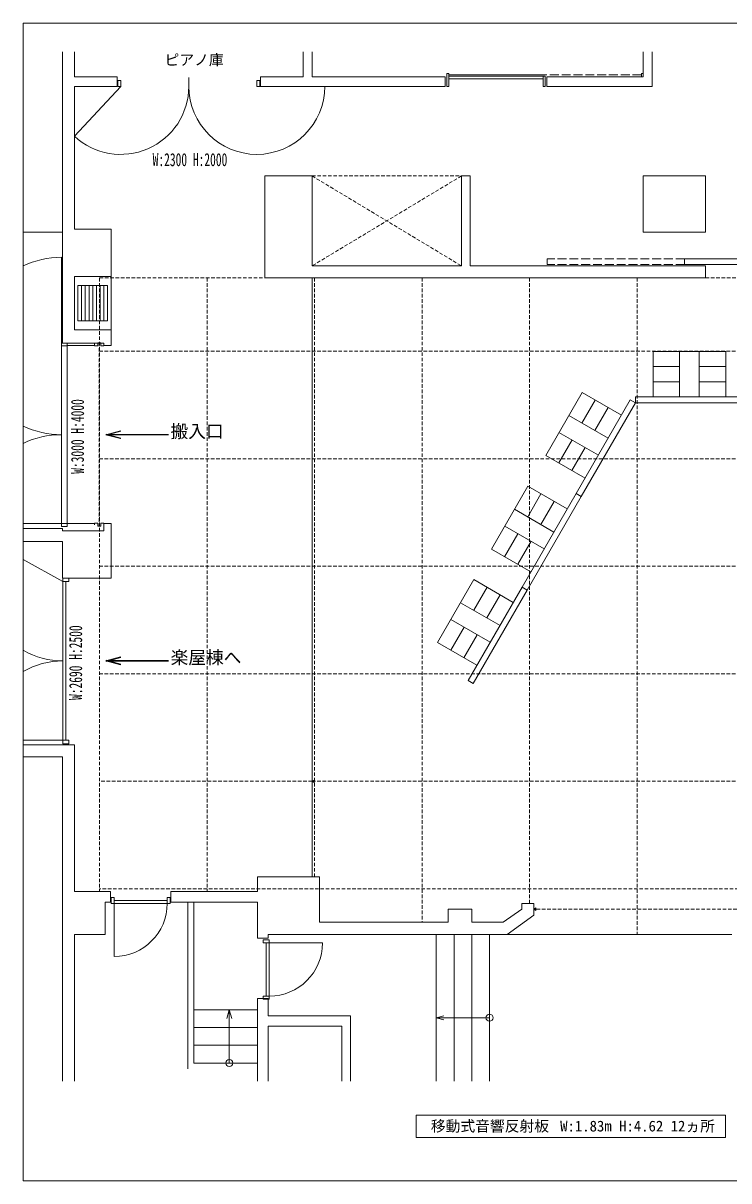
# Model space of a CAD drawing. Units: millimetres, scale not verified. Extents: x -4472 to 23528, y -13726 to 5874.
# Drawn here: x -4472 to 7476, y -13726 to 5874 of the extents above; entities that cross this region are included whole.
import ezdxf
from ezdxf.enums import TextEntityAlignment as Align

# ---------------------------------------------------------------- set-up
doc = ezdxf.new("R2010")
doc.units = ezdxf.units.MM
doc.header["$LTSCALE"] = 50
doc.linetypes.add('DASHED1', pattern=[1.8, 1.2, -0.6])
doc.linetypes.add('DASHED3', pattern=[4, 3, -1])
for name, color, linetype, lineweight in [('D-0', 7, 'Continuous', 18), ('D-1', 4, 'DASHED1', 18), ('D-E', 7, 'Continuous', 18), ('F-E', 7, 'Continuous', 18)]:
    doc.layers.add(name, color=color, linetype=linetype, lineweight=lineweight)
doc.layers.add('D-A', color=7, linetype='Continuous')
doc.styles.add('ＭＳ ゴシック', font='')
doc.styles.get('ＭＳ ゴシック').set_extended_font_data('MS Gothic')

msp = doc.modelspace()

# ---------------------------------------------------------------- linework, layer by layer
at = {"layer": 'D-0'}
for p, q in [((-3804.38, 5389.87), (-3804.38, 2386.29)), ((-3604.15, 4964.36), (-3604.15, 5389.87)), ((270.46, 4964.36), (270.46, 5389.87)), ((420.64, 5389.87), (420.64, 4964.36)), ((6027.31, 4964.36), (6027.31, 5389.87)), ((-2878.28, 4964.36), (-3604.15, 4964.36)), ((-2878.28, 4799.16), (-2878.28, 4964.36)), ((-2818.22, 4904.29), (-2818.22, 4804.17)), ((-1666.85, 4754.11), (-1666.85, 4954.35)), ((-515.49, 4904.29), (-515.49, 4804.17)), ((-465.43, 4904.29), (-515.49, 4904.29)), ((-455.4, 4964.36), (270.46, 4964.36)), ((-455.4, 4799.16), (-455.4, 4964.36)), ((420.64, 4964.36), (2673.32, 4964.36)), ((4365.32, 4999.4), (2733.38, 4999.4)), ((4335.28, 4979.38), (2733.38, 4979.38)), ((4335.28, 4929.32), (2733.38, 4929.32)), ((4395.37, 4964.36), (6027.31, 4964.36)), ((4395.37, 4799.16), (4395.37, 4964.36)), ((-2818.22, 4804.17), (-3604.16, 3962.77)), ((-3604.15, 4799.16), (-2878.28, 4799.16)), ((-3604.15, 3287.37), (-3604.15, 4799.16)), ((-2818.22, 4804.17), (-2868.28, 4804.17)), ((-515.49, 4804.17), (635.88, 4804.17)), ((-3604.15, 2386.29), (-3604.15, 3387.37)), ((-380.31, 3287.37), (-380.31, 1560.31)), ((420.64, 3287.37), (-380.31, 3287.37)), ((420.64, 1765.56), (420.64, 3287.37)), ((2948.65, 3287.37), (2948.65, 1765.56)), ((3098.82, 3287.37), (2948.65, 3287.37)), ((3098.82, 1765.56), (3098.82, 3287.37)), ((6027.31, 3287.37), (7078.56, 3287.37)), ((7078.56, 3287.37), (7078.56, 2336.23)), ((-3804.38, 2386.29), (-3804.38, 1685.46)), ((-2983.41, 2386.29), (-3604.15, 2386.29)), ((-2983.41, 1585.34), (-2983.41, 2386.29)), ((-3804.38, 2336.23), (-4471.6, 2336.23)), ((-3824.31, 408.95), (-3824.31, 1910.73)), ((2948.65, 1765.56), (420.64, 1765.56)), ((7078.56, 1765.56), (3098.82, 1765.56)), ((11383.67, 1886.05), (6727.78, 1886.05)), ((6727.78, 1785.58), (6727.78, 1886.04)), ((9155.84, 1785.58), (6727.78, 1785.58)), ((7078.56, 1560.31), (7078.56, 1765.56)), ((-3804.38, 1685.46), (-3804.38, 459.01)), ((-3604.15, 1585.34), (-2983.41, 1585.34)), ((-3604.15, 1585.34), (-3604.15, 684.27)), ((-2983.41, 1585.34), (-2983.41, 684.27)), ((-3043.48, 1435.16), (-3544.08, 1435.16)), ((-3544.08, 1435.16), (-3544.08, 834.45)), ((-3481.5, 1435.16), (-3481.5, 834.45)), ((-3418.93, 1435.16), (-3418.93, 834.45)), ((-3356.36, 1435.16), (-3356.36, 834.45)), ((-3293.78, 1435.16), (-3293.78, 834.45)), ((-3231.21, 1435.16), (-3231.21, 834.45)), ((-3168.63, 1435.16), (-3168.63, 834.45)), ((-3106.06, 1435.16), (-3106.06, 834.45)), ((-3043.48, 834.45), (-3043.48, 1435.16)), ((-380.31, 1560.31), (420.64, 1560.31)), ((420.64, 1560.31), (420.64, -2819.9)), ((420.64, 1560.31), (7078.56, 1560.31)), ((-3544.08, 834.45), (-3043.48, 834.45)), ((-3604.15, 684.27), (-2982.07, 684.27)), ((-2982.07, 684.27), (-2982.07, 418.96)), ((-3724.19, 408.95), (-3824.31, 408.95)), ((-3824.31, 408.95), (-3824.31, -2594.62)), ((-3804.38, 459.01), (-3103.44, 459.01)), ((-3724.19, 418.96), (-3263.63, 418.96)), ((-3724.19, 408.95), (-3724.19, -2594.62)), ((-3263.63, 413.95), (-3263.63, 443.99)), ((-3263.63, 413.95), (-3208.56, 413.95)), ((-3158.5, 413.95), (-3158.5, 464.01)), ((-3103.44, 413.95), (-3158.5, 413.95)), ((-3103.44, 418.96), (-3103.44, 459.01)), ((-3103.44, 413.95), (-3103.44, 443.99)), ((-3103.44, 418.96), (-2982.07, 418.96)), ((-2820.96, -1025.77), (-3071.26, -1092.84)), ((-2009.73, -1087.83), (-3071.26, -1087.83)), ((-2820.96, -1159.91), (-3071.26, -1092.84)), ((-2009.73, -1092.84), (-3071.26, -1092.84)), ((-2009.73, -1097.84), (-3071.26, -1097.84)), ((-2819.66, -1030.61), (-3069.96, -1097.67)), ((-2819.66, -1155.07), (-3069.96, -1088)), ((-2818.37, -1035.44), (-3068.67, -1102.51)), ((-2818.37, -1150.24), (-3068.67, -1083.17)), ((-3824.31, -2594.62), (-4471.6, -2594.62)), ((-4471.6, -2679.73), (-3804.38, -2679.73)), ((-3724.19, -2594.62), (-3824.31, -2594.62)), ((-3804.38, -2679.73), (-3804.38, -2719.78)), ((-3804.38, -2717.9), (-3802.51, -2719.78)), ((-3604.15, -2719.78), (-3804.38, -2719.78)), ((-3263.63, -2594.62), (-3724.19, -2594.62)), ((-3263.63, -2589.62), (-3208.56, -2589.62)), ((-3263.63, -2589.62), (-3263.63, -2619.65)), ((-3103.44, -2589.62), (-3158.5, -2589.62)), ((-3158.5, -2589.62), (-3158.5, -2639.68)), ((-3103.44, -2589.62), (-3103.44, -2619.65)), ((-2983.41, -2594.62), (-3103.44, -2594.62)), ((-3103.44, -2703.37), (-3103.44, -2719.78)), ((-2983.41, -3520.73), (-2983.41, -2594.62)), ((-4471.6, -2899.99), (-3804.38, -2899.99)), ((-3804.38, -2899.99), (-3804.38, -3520.73)), ((420.64, -3420.61), (420.64, -2819.9)), ((-3799.28, -3580.8), (-4471.6, -3205.78)), ((-3804.38, -3520.73), (-3604.15, -3520.73)), ((-3799.28, -3580.8), (-3799.28, -3520.73)), ((-3799.28, -3520.73), (-3699.16, -3520.73)), ((-3699.16, -3580.8), (-3699.16, -3520.73)), ((-3604.15, -3520.73), (-2983.41, -3520.73)), ((420.64, -3420.61), (420.64, -8576.74)), ((-3799.28, -3580.8), (-3799.28, -6263.99)), ((-3699.16, -3580.8), (-3799.28, -3580.8)), ((-3749.22, -3580.8), (-3749.22, -6263.99)), ((-2820.96, -4855.32), (-3071.26, -4922.39)), ((-2819.66, -4860.16), (-3069.96, -4927.23)), ((-2818.37, -4865), (-3068.67, -4932.06)), ((-2009.73, -4917.39), (-3071.26, -4917.39)), ((-2820.96, -4989.46), (-3071.26, -4922.39)), ((-2009.73, -4922.39), (-3071.26, -4922.39)), ((-2009.73, -4927.4), (-3071.26, -4927.4)), ((-2819.66, -4984.62), (-3069.96, -4917.56)), ((-2818.37, -4979.79), (-3068.67, -4912.72)), ((-3799.39, -6263.99), (-4471.6, -6263.99)), ((-3799.28, -6263.99), (-3799.28, -6324.06)), ((-3699.16, -6263.99), (-3799.28, -6263.99)), ((-3699.16, -6263.99), (-3699.16, -6324.06)), ((-4471.6, -6344.09), (-3804.38, -6344.09)), ((-3804.38, -6344.09), (-3604.15, -6344.09)), ((-3799.28, -6324.06), (-3799.28, -6299.03)), ((-3799.28, -6324.06), (-3699.16, -6324.06)), ((-3699.16, -6299.03), (-3699.16, -6324.06)), ((-3604.15, -6344.09), (-3604.15, -8827.04)), ((-4471.6, -6544.32), (-3804.38, -6544.32)), ((-3804.38, -6544.32), (-3804.38, -8827.04)), ((545.79, -8576.74), (-505.46, -8576.74)), ((-505.46, -8827.04), (-505.46, -8576.74)), ((545.79, -9347.66), (545.79, -8576.74)), ((-3804.38, -8827.04), (-3804.38, -9527.87)), ((-2993.42, -8827.04), (-3604.15, -8827.04)), ((-3083.53, -9007.25), (-2993.42, -9007.25)), ((-2993.42, -9007.25), (-2993.42, -8827.04)), ((-2933.36, -8927.16), (-2983.42, -8927.16)), ((-2983.42, -8927.16), (-2983.42, -9027.28)), ((-2933.36, -8927.16), (-2933.36, -9027.28)), ((-2032.29, -8977.22), (-2933.36, -8977.22)), ((-2032.29, -8927.16), (-1982.23, -8927.16)), ((-2032.29, -8927.16), (-2032.29, -9027.28)), ((-1982.23, -8927.16), (-1982.23, -9027.28)), ((-1972.21, -8827.04), (-1972.21, -9007.25)), ((-1972.21, -8827.04), (-505.46, -8827.04)), ((-1972.21, -9007.25), (-505.46, -9007.25)), ((-1681.87, -11830.61), (-1681.87, -9007.26)), ((-1581.75, -11730.49), (-1581.75, -9007.26)), ((-505.46, -9553.13), (-505.46, -9007.25)), ((-2933.36, -9027.28), (-2983.42, -9027.28)), ((-2933.36, -9027.28), (-2933.36, -9928.35)), ((-2032.29, -9027.28), (-2933.36, -9027.28)), ((-2032.29, -9027.28), (-1982.23, -9027.28)), ((3123.85, -9127.4), (2723.38, -9127.4)), ((2723.38, -9127.4), (2723.38, -9347.66)), ((3123.85, -9347.66), (3123.85, -9127.4)), ((3655.07, -9347.66), (3969.65, -9123.96)), ((3969.65, -9027.28), (4175.13, -9027.28)), ((3969.65, -9027.28), (3969.65, -9123.96)), ((2723.38, -9347.66), (545.79, -9347.66)), ((3655.07, -9347.66), (3123.85, -9347.66)), ((-3804.38, -9527.87), (-3804.38, -12036.89)), ((-3604.15, -12036.89), (-3604.15, -9552.9)), ((-505.46, -9617.98), (-505.46, -9553.13)), ((545.79, -9553.13), (2723.38, -9553.13)), ((2523.09, -9552.9), (2523.09, -12036.89)), ((2823.44, -9552.9), (2823.44, -12036.89)), ((3123.8, -9552.9), (3123.8, -12036.89)), ((3424.16, -9552.9), (3424.16, -12036.89)), ((7529.09, -9552.9), (3721.02, -9552.9)), ((-325.25, -9617.98), (-505.46, -9617.98)), ((-405.34, -9698.07), (-305.22, -9698.07)), ((-355.28, -10599.14), (-355.28, -9698.07)), ((-305.22, -9698.07), (-305.22, -9648.01)), ((-305.22, -9698.07), (595.85, -9698.07)), ((-305.22, -9698.07), (-305.22, -10599.14)), ((-325.25, -10639.19), (-505.46, -10639.19)), ((-505.46, -12036.89), (-505.46, -10639.19)), ((-405.34, -10599.14), (-405.34, -10649.2)), ((-405.34, -10599.14), (-305.22, -10599.14)), ((-405.34, -10649.2), (-305.22, -10649.2)), ((-305.22, -10599.14), (-305.22, -10649.2)), ((-1581.75, -10829.42), (-505.46, -10829.42)), ((-1021.28, -10979.6), (-981.04, -10829.42)), ((-981.04, -11730.49), (-981.04, -10829.42)), ((-940.8, -10979.6), (-981.04, -10829.42)), ((1071.41, -10934.55), (1071.41, -11104.75)), ((2648.23, -10930.38), (2523.09, -10963.92)), ((3424.16, -10963.92), (2523.09, -10963.92)), ((2648.23, -10997.45), (2523.09, -10963.92)), ((-1581.75, -11129.78), (-505.46, -11129.78)), ((-325.25, -12036.89), (-325.25, -11104.75)), ((921.24, -11104.75), (-325.25, -11104.75)), ((921.24, -11104.75), (921.24, -12036.89)), ((1071.41, -11104.75), (1071.41, -12036.89)), ((-1581.75, -11430.13), (-505.46, -11430.13)), ((-505.46, -11730.49), (-1581.75, -11730.49))]:
    msp.add_line(p, q, dxfattribs=at)
at = {"layer": 'D-0', "linetype": 'DASHED3'}
for p, q in [((5997.26, 4999.4), (4365.32, 4999.4)), ((6727.78, 1785.58), (4400.36, 1785.58))]:
    msp.add_line(p, q, dxfattribs=at)
at = {"layer": 'D-0', "linetype": 'DASHED1'}
for p, q in [((420.64, 3287.37), (2948.65, 1765.56)), ((2948.65, 3287.37), (420.64, 1765.56)), ((420.64, 3287.37), (2948.65, 3287.37)), ((-3183.53, 464.01), (-3183.53, -2639.68))]:
    msp.add_line(p, q, dxfattribs=at)
at = {"layer": 'D-0'}
for points in [[(6177.49, 5389.87), (6177.49, 4799.16), (4395.37, 4799.16)], [(-2818.22, 4904.29), (-2868.28, 4904.29), (-2868.28, 4804.17)], [(-465.43, 4904.29), (-465.43, 4804.17), (-515.49, 4804.17)], [(2673.32, 4964.36), (2673.32, 4799.16), (-455.4, 4799.16)], [(7078.56, 2336.23), (6027.31, 2336.23), (6027.31, 3287.37)], [(-3158.5, 464.01), (-3208.56, 464.01), (-3208.56, 413.95)], [(-3103.44, -2594.62), (-3103.44, -2719.78), (-3604.15, -2719.78)], [(-3158.5, -2639.68), (-3208.56, -2639.68), (-3208.56, -2589.62)], [(-3604.15, -9552.9), (-3083.53, -9552.9), (-3083.53, -9007.25)], [(3721.02, -9552.9), (4175.13, -9229.98), (4175.13, -9027.28)], [(-325.25, -9617.98), (-325.25, -9553.13), (545.79, -9553.13)], [(3721.02, -9552.9), (3123.85, -9552.9), (2723.38, -9552.9)], [(-405.34, -9698.07), (-405.34, -9648.01), (-305.22, -9648.01)], [(1071.41, -10934.55), (-325.25, -10934.55), (-325.25, -10639.19)]]:
    msp.add_lwpolyline(points, dxfattribs=at)
for points in [[(2733.38, 4799.16), (2703.34, 4799.16), (2703.34, 5024.43), (2733.38, 5024.43)], [(4335.28, 4799.16), (4335.28, 4979.38), (4365.32, 4979.38), (4365.32, 4799.16)], [(-3824.31, 459.01), (-3824.31, 408.95), (-3724.19, 408.95), (-3724.19, 459.01)], [(-3824.31, -2594.62), (-3824.31, -2644.68), (-3724.19, -2644.68), (-3724.19, -2594.62)]]:
    msp.add_lwpolyline(points, close=True, dxfattribs=at)
at = {"layer": 'D-0', "linetype": 'DASHED3'}
msp.add_lwpolyline([(5997.26, 4964.35), (5997.26, 5024.43), (6027.29, 5024.43), (6027.29, 4964.35)], close=True, dxfattribs=at)
msp.add_lwpolyline([(6727.78, 1886.04), (4400.36, 1886.04), (4400.36, 1785.58)], dxfattribs=at)
at = {"layer": 'D-0'}
for centre in [(3424.16, -10963.92), (-981.04, -11730.49)]:
    msp.add_circle(centre, 59.8, dxfattribs=at)
for centre, radius, start, end in [((-2818.22, 4804.17), 1151.37, 226.95216, 0), ((-515.49, 4804.17), 1151.37, 180, 0), ((-3824.31, 408.95), 1501.79, 90, 115.53212), ((-3824.31, 408.95), 1501.79, 244.46788, 270), ((-3824.31, -2594.62), 1501.79, 90, 115.53212), ((-3799.28, -3570.79), 1351.61, 240.17012, 270), ((-3799.39, -6274), 1351.61, 90, 119.82428), ((-2933.36, -9027.28), 901.07, 270, 0), ((-305.22, -9698.07), 901.07, 270, 0)]:
    msp.add_arc(centre, radius, start, end, dxfattribs=at)
at = {"layer": 'D-1'}
for p, q in [((-3177.64, 1560.31), (-3177.64, -8827.04)), ((-3177.64, 1560.31), (15688.8, 1560.31)), ((-1357.48, 1560.31), (-1357.48, -8827.04)), ((462.69, 1560.31), (462.69, -8576.74)), ((2282.85, 1560.31), (2282.85, -9347.66)), ((4103.02, 1560.31), (4103.02, -9027.28)), ((5923.18, 1560.31), (5923.18, -9552.9)), ((22346.71, 319.84), (-3177.64, 319.84)), ((22346.71, -1500.33), (-3177.64, -1500.33)), ((22346.71, -3320.49), (-3177.64, -3320.49)), ((22346.71, -5140.66), (-3177.64, -5140.66)), ((420.64, -6960.82), (-3177.64, -6960.82)), ((22346.71, -6960.82), (420.64, -6960.82)), ((22221.56, -8780.98), (-3177.64, -8780.98)), ((18592.25, -9126.36), (4175.13, -9126.36))]:
    msp.add_line(p, q, dxfattribs=at)
at = {"layer": 'D-E'}
for p, q in [((6193.67, 317.1), (7423.67, 317.1)), ((6193.67, 317.1), (6193.67, -452.9)), ((6643.67, 317.1), (6643.67, -452.9)), ((6973.67, -452.9), (6973.67, 317.1)), ((7423.67, -452.9), (7423.67, 317.1)), ((6193.67, 60.43), (6643.67, 60.43)), ((6973.67, 60.43), (7423.67, 60.43)), ((4375.23, -1442.92), (4990.23, -377.71)), ((5657.07, -762.71), (4990.23, -377.71)), ((6193.67, -196.24), (6643.67, -196.24)), ((6973.67, -196.24), (7423.67, -196.24)), ((5807.07, -502.9), (4890.12, -2091.12)), ((4976.72, -2141.12), (5893.43, -553.33)), ((4987.51, -895.76), (5212.51, -506.04)), ((5893.43, -553.33), (5807.04, -503.45)), ((5893.67, -452.9), (5893.67, -552.9)), ((7723.67, -452.9), (5893.67, -452.9)), ((5893.67, -552.9), (7723.67, -552.9)), ((5432.07, -1152.42), (4765.23, -767.42)), ((5209.79, -1024.09), (5434.79, -634.38)), ((4600.23, -1053.21), (5267.07, -1438.21)), ((4597.51, -1571.26), (4822.51, -1181.54)), ((4819.79, -1699.59), (5044.79, -1309.88)), ((4375.23, -1442.92), (5042.07, -1827.92)), ((3458.28, -3031.14), (4073.28, -1965.92)), ((4890.12, -2091.12), (3975.12, -3675.94)), ((4070.56, -2483.97), (4295.56, -2094.26)), ((4740.12, -2350.92), (4073.28, -1965.92)), ((4892.07, -2087.73), (4978.67, -2137.73)), ((4292.84, -2612.3), (4517.84, -2222.59)), ((4515.12, -2740.64), (3848.28, -2355.64)), ((3683.28, -2641.42), (4350.12, -3026.42)), ((3680.56, -3159.47), (3905.56, -2769.76)), ((3902.84, -3287.8), (4127.84, -2898.09)), ((3458.28, -3031.14), (4125.12, -3416.14)), ((2545.23, -4612.57), (3160.23, -3547.36)), ((3157.51, -4065.41), (3382.51, -3675.7)), ((3827.07, -3932.36), (3160.23, -3547.36)), ((3975.12, -3675.94), (4061.72, -3725.94)), ((3379.79, -4193.74), (3604.79, -3804.03)), ((3602.07, -4322.08), (2935.23, -3937.08)), ((2770.23, -4222.86), (3437.07, -4607.86)), ((2767.51, -4740.91), (2992.51, -4351.2)), ((2989.79, -4869.24), (3214.79, -4479.53)), ((2545.23, -4612.57), (3212.07, -4997.57)), ((420.64, -6960.82), (456, -6940.41)), ((420.64, -6960.82), (456, -6981.23)), ((421.12, -6961.09), (421.12, -6960.55)), ((422.37, -6961.82), (422.37, -6959.82)), ((423.62, -6962.54), (423.62, -6959.1)), ((424.87, -6963.26), (424.87, -6958.38)), ((426.12, -6963.98), (426.12, -6957.66)), ((427.37, -6964.7), (427.37, -6956.94)), ((428.62, -6965.42), (428.62, -6956.22)), ((429.87, -6966.15), (429.87, -6955.49)), ((431.12, -6966.87), (431.12, -6954.77)), ((432.37, -6967.59), (432.37, -6954.05)), ((433.62, -6968.31), (433.62, -6953.33)), ((434.87, -6969.03), (434.87, -6952.61)), ((436.12, -6969.75), (436.12, -6951.89)), ((437.37, -6970.48), (437.37, -6951.16)), ((438.62, -6971.2), (438.62, -6950.44)), ((439.87, -6971.92), (439.87, -6949.72)), ((441.12, -6972.64), (441.12, -6949)), ((442.37, -6973.36), (442.37, -6948.28)), ((443.62, -6974.08), (443.62, -6947.56)), ((444.87, -6974.81), (444.87, -6946.83)), ((446.12, -6975.53), (446.12, -6946.11)), ((447.37, -6976.25), (447.37, -6945.39)), ((448.62, -6976.97), (448.62, -6944.67)), ((449.87, -6977.69), (449.87, -6943.95)), ((451.12, -6978.41), (451.12, -6943.22)), ((452.37, -6979.14), (452.37, -6942.5)), ((453.62, -6979.86), (453.62, -6941.78)), ((454.87, -6980.58), (454.87, -6941.06)), ((456, -6940.41), (456, -6981.23)), ((4175.13, -9126.36), (4210.49, -9105.94)), ((4175.13, -9126.36), (4210.49, -9146.77)), ((4175.61, -9126.63), (4175.61, -9126.08)), ((4176.86, -9127.35), (4176.86, -9125.36)), ((4178.11, -9128.07), (4178.11, -9124.64)), ((4179.36, -9128.79), (4179.36, -9123.92)), ((4180.61, -9129.52), (4180.61, -9123.19)), ((4181.86, -9130.24), (4181.86, -9122.47)), ((4183.11, -9130.96), (4183.11, -9121.75)), ((4184.36, -9131.68), (4184.36, -9121.03)), ((4185.61, -9132.4), (4185.61, -9120.31)), ((4186.86, -9133.12), (4186.86, -9119.59)), ((4188.11, -9133.85), (4188.11, -9118.86)), ((4189.36, -9134.57), (4189.36, -9118.14)), ((4190.61, -9135.29), (4190.61, -9117.42)), ((4191.86, -9136.01), (4191.86, -9116.7)), ((4193.11, -9136.73), (4193.11, -9115.98)), ((4194.36, -9137.45), (4194.36, -9115.26)), ((4195.61, -9138.18), (4195.61, -9114.53)), ((4196.86, -9138.9), (4196.86, -9113.81)), ((4198.11, -9139.62), (4198.11, -9113.09)), ((4199.36, -9140.34), (4199.36, -9112.37)), ((4200.61, -9141.06), (4200.61, -9111.65)), ((4201.86, -9141.79), (4201.86, -9110.93)), ((4203.11, -9142.51), (4203.11, -9110.2)), ((4204.36, -9143.23), (4204.36, -9109.48)), ((4205.61, -9143.95), (4205.61, -9108.76)), ((4206.86, -9144.67), (4206.86, -9108.04)), ((4208.11, -9145.39), (4208.11, -9107.32)), ((4209.36, -9146.12), (4209.36, -9106.6)), ((4210.49, -9105.94), (4210.49, -9146.77)), ((2184.9, -12992.82), (2184.9, -12611.04)), ((2184.9, -12611.04), (7419.03, -12611.04)), ((7419.03, -12611.04), (7419.03, -12992.82)), ((7419.03, -12992.82), (2184.9, -12992.82))]:
    msp.add_line(p, q, dxfattribs=at)
msp.add_lwpolyline([(4061.72, -3725.94), (4976.72, -2141.12), (4890.12, -2091.12)], dxfattribs=at)
msp.add_lwpolyline([(3062.07, -5257.38), (3148.67, -5307.38), (4063.67, -3722.56), (3977.07, -3672.56)], close=True, dxfattribs=at)
at = {"layer": 'F-E'}
msp.add_line((-4471.6, -13725.61), (23528.4, -13725.61), dxfattribs=at)
msp.add_lwpolyline([(23528.4, 5874.39), (-4471.6, 5874.39), (-4471.6, -13725.61)], dxfattribs=at)

# ---------------------------------------------------------------- texts
at = {"layer": 'D-A', "style": 'ＭＳ ゴシック'}
for s, height, p in [('ピアノ庫', 183.3, (-2077.07, 5106.1)), ('搬入口', 219.9, (-1976.98, -1211.2)), ('楽屋棟へ', 219.9, (-1975.48, -5040.75)), ('移動式音響反射板', 183.3, (2431.32, -12944.67)), ('W:1.83m H:4.62 12ヵ所 ', 183.3, (4620.39, -12944.67))]:
    msp.add_text(s, height=height, dxfattribs=at).set_placement(p, align=Align.BOTTOM_LEFT)
at = {"layer": 'D-A', "style": 'ＭＳ ゴシック', "width": 0.65}
msp.add_text('W:2300 H:2000', height=219.9, dxfattribs=at).set_placement((-2279.07, 3387.87), align=Align.BOTTOM_LEFT)
for s, p in [('W:3000 H:4000', (-3376.11, -1755.34)), ('W:2690 H:2500', (-3407.43, -5584.89))]:
    msp.add_text(s, height=219.9, rotation=90, dxfattribs=at).set_placement(p, align=Align.BOTTOM_LEFT)

doc.saveas('drawing.dxf')
